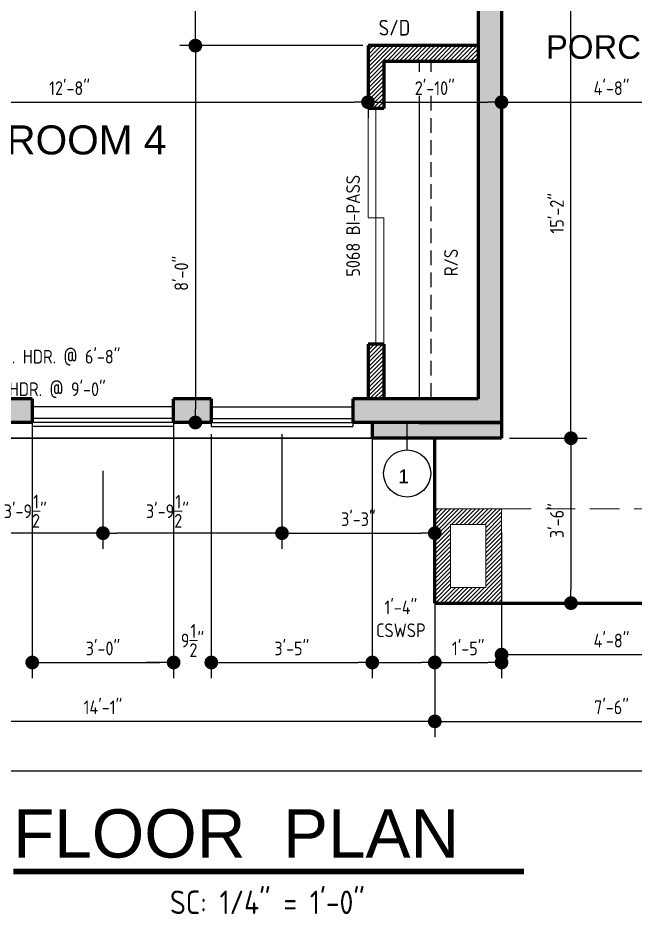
# Model space of a CAD drawing. Header units: feet. Extents: x 57903 to 63568, y -124112 to -112262.
# Drawn here: x 58382.8 to 58539.9, y -113310.1 to -113081.8 of the extents above; entities that cross this region are included whole.
import ezdxf
from ezdxf.enums import TextEntityAlignment as Align

# ---------------------------------------------------------------- set-up
doc = ezdxf.new("R2010")
doc.units = ezdxf.units.FT
doc.header["$LTSCALE"] = 30
doc.header["$MEASUREMENT"] = 0
for name, pattern in [('HIDDEN', [0.375, 0.25, -0.125]), ('HIDDEN2', [0.1875, 0.125, -0.0625]), ('Solid', [0])]:
    doc.linetypes.add(name, pattern=pattern)
for name, color, linetype in [('CABS-FLOORPLAN', 4, 'Continuous'), ('TEXT', 7, 'Continuous'), ('WINS', 121, 'Continuous')]:
    doc.layers.add(name, color=color, linetype=linetype)
for name, color, linetype, lineweight in [('DIMS', 137, 'Continuous', 15), ('DOORS', 157, 'Continuous', 9), ('DOORTEXT', 253, 'Continuous', 20), ('HATCH', 123, 'Continuous', 0), ('L1', 251, 'Continuous', 13), ('MISC', 3, 'Continuous', 30), ('ROOM LBLS', 253, 'Continuous', 30), ('TEXT LBLS', 81, 'Continuous', 18), ('WALLS', 7, 'Continuous', 60), ('WINDWS LBLS', 121, 'Continuous', 18)]:
    doc.layers.add(name, color=color, linetype=linetype, lineweight=lineweight)
doc.styles.add('ARCH', font='ARCHITXT.SHX')
doc.styles.add('SWIS72', font='swissel.ttf', dxfattribs={"height": 4.5})
doc.styles.add('TEXT1', font='ARCHITXT.shx')
doc.dimstyles.new('ARCHITECTURAL', dxfattribs={"dimtxt": 3.5, "dimasz": 3.5, "dimexe": 4, "dimexo": 2, "dimgap": 1.5, "dimtad": 1, "dimdec": 1, "dimzin": 3, "dimdsep": 46, "dimlunit": 4, "dimtxsty": 'ARCH', "dimblk": 'DOT', "dimcen": 0.0625, "dimadec": 0, "dimazin": 0, "dimtfac": 1, "dimtdec": 1, "dimtix": 1, "dimtofl": 0, "dimtmove": 1, "dimatfit": 2, "dimldrblk": 'DOTSMALL', "dimfxl": 1, "dimtolj": 1, "dimtzin": 0, "dimarcsym": 0})

# ---------------------------------------------------------------- blocks, each defined once
blk = doc.blocks.new('_Dot')
at = {"layer": 'DIMS', "color": 0, "lineweight": -2}
blk.add_line((-0.5, 0), (-1, 0), dxfattribs=at)
at = {"layer": 'DIMS', "color": 0, "const_width": 0.5}
blk.add_lwpolyline([(-0.25, 0, 1), (0.25, 0, 1)], format="xyb", close=True, dxfattribs=at)
blk = doc.blocks.new('*D460')
at = {"layer": 'Defpoints', "color": 0, "linetype": 'Solid', "transparency": 16777216}
for p in [(58450, -113185.87), (58404.41, -113195.14), (58404.41, -113213.06)]:
    blk.add_point(p, dxfattribs=at)
at = {"layer": 'DIMS', "color": 0, "linetype": 'Solid', "lineweight": -2, "transparency": 16777216}
for p, q in [((58450, -113187.87), (58450, -113217.06)), ((58404.41, -113197.14), (58404.41, -113217.06)), ((58446.5, -113213.06), (58407.91, -113213.06))]:
    blk.add_line(p, q, dxfattribs=at)
at = {"layer": 'DIMS', "color": 0, "linetype": 'Solid', "lineweight": -2, "transparency": 16777216, "xscale": 3.5, "yscale": 3.5, "zscale": 3.5, "rotation": 180}
blk.add_blockref('_Dot', (58404.41, -113213.06), dxfattribs=at)
at = {"layer": 'DIMS', "color": 0, "linetype": 'Solid', "lineweight": -2, "transparency": 16777216, "xscale": 3.5, "yscale": 3.5, "zscale": 3.5}
blk.add_blockref('_Dot', (58450, -113213.06), dxfattribs=at)
at = {"layer": 'DIMS', "color": 0, "linetype": 'Solid', "transparency": 16777216, "insert": (58420.83, -113207.47), "char_height": 3.5, "attachment_point": 5, "style": 'ARCH'}
blk.add_mtext('\\A1;3\'-9{\\H1x;\\S1/2;}"', dxfattribs=at)
blk = doc.blocks.new('_DotSmall')
at = {"layer": 'DIMS', "color": 0, "const_width": 0.5}
blk.add_lwpolyline([(-0.0625, 0, 1), (0.0625, 0, 1)], format="xyb", close=True, dxfattribs=at)
blk = doc.blocks.new('*D461')
at = {"layer": 'Defpoints', "color": 0, "linetype": 'Solid', "transparency": 16777216}
for p in [(58358.82, -113185.87), (58404.41, -113195.14), (58358.82, -113213.06)]:
    blk.add_point(p, dxfattribs=at)
at = {"layer": 'DIMS', "color": 0, "linetype": 'Solid', "lineweight": -2, "transparency": 16777216}
for p, q in [((58358.82, -113187.87), (58358.82, -113217.06)), ((58404.41, -113197.14), (58404.41, -113217.06)), ((58400.91, -113213.06), (58362.32, -113213.06))]:
    blk.add_line(p, q, dxfattribs=at)
at = {"layer": 'DIMS', "color": 0, "linetype": 'Solid', "lineweight": -2, "transparency": 16777216, "xscale": 3.5, "yscale": 3.5, "zscale": 3.5, "rotation": 180}
blk.add_blockref('_Dot', (58358.82, -113213.06), dxfattribs=at)
at = {"layer": 'DIMS', "color": 0, "linetype": 'Solid', "lineweight": -2, "transparency": 16777216, "xscale": 3.5, "yscale": 3.5, "zscale": 3.5}
blk.add_blockref('_Dot', (58404.41, -113213.06), dxfattribs=at)
at = {"layer": 'DIMS', "color": 0, "linetype": 'Solid', "transparency": 16777216, "insert": (58384.63, -113207.47), "char_height": 3.5, "attachment_point": 5, "style": 'ARCH'}
blk.add_mtext('\\A1;3\'-9{\\H1x;\\S1/2;}"', dxfattribs=at)
blk = doc.blocks.new('*D463')
at = {"layer": 'Defpoints', "color": 0, "linetype": 'Solid', "transparency": 16777216}
for p in [(58319.91, -113184.87), (58488.91, -113210.87), (58319.91, -113260.99)]:
    blk.add_point(p, dxfattribs=at)
at = {"layer": 'DIMS', "color": 0, "linetype": 'Solid', "lineweight": -2, "transparency": 16777216}
for p, q in [((58319.91, -113186.87), (58319.91, -113264.99)), ((58488.91, -113212.87), (58488.91, -113264.99)), ((58485.41, -113260.99), (58323.41, -113260.99))]:
    blk.add_line(p, q, dxfattribs=at)
at = {"layer": 'DIMS', "color": 0, "linetype": 'Solid', "lineweight": -2, "transparency": 16777216, "xscale": 3.5, "yscale": 3.5, "zscale": 3.5, "rotation": 180}
blk.add_blockref('_Dot', (58319.91, -113260.99), dxfattribs=at)
at = {"layer": 'DIMS', "color": 0, "linetype": 'Solid', "lineweight": -2, "transparency": 16777216, "xscale": 3.5, "yscale": 3.5, "zscale": 3.5}
blk.add_blockref('_Dot', (58488.91, -113260.99), dxfattribs=at)
at = {"layer": 'DIMS', "color": 0, "linetype": 'Solid', "transparency": 16777216, "insert": (58404.41, -113257.41), "char_height": 3.5, "attachment_point": 5, "style": 'ARCH'}
blk.add_mtext('\\A1;14\'-1"', dxfattribs=at)
blk = doc.blocks.new('*D464')
at = {"layer": 'Defpoints', "color": 0, "linetype": 'Solid', "transparency": 16777216}
for p in [(58578.91, -113210.87), (58488.91, -113231.06), (58578.91, -113260.99)]:
    blk.add_point(p, dxfattribs=at)
at = {"layer": 'DIMS', "color": 0, "linetype": 'Solid', "lineweight": -2, "transparency": 16777216}
for p, q in [((58578.91, -113212.87), (58578.91, -113264.99)), ((58488.91, -113233.06), (58488.91, -113264.99)), ((58492.41, -113260.99), (58575.41, -113260.99))]:
    blk.add_line(p, q, dxfattribs=at)
at = {"layer": 'DIMS', "color": 0, "linetype": 'Solid', "lineweight": -2, "transparency": 16777216, "xscale": 3.5, "yscale": 3.5, "zscale": 3.5, "rotation": 180}
blk.add_blockref('_Dot', (58488.91, -113260.99), dxfattribs=at)
at = {"layer": 'DIMS', "color": 0, "linetype": 'Solid', "lineweight": -2, "transparency": 16777216, "xscale": 3.5, "yscale": 3.5, "zscale": 3.5}
blk.add_blockref('_Dot', (58578.91, -113260.99), dxfattribs=at)
at = {"layer": 'DIMS', "color": 0, "linetype": 'Solid', "transparency": 16777216, "insert": (58533.91, -113257.41), "char_height": 3.5, "attachment_point": 5, "style": 'ARCH'}
blk.add_mtext('\\A1;7\'-6"', dxfattribs=at)
blk = doc.blocks.new('*D466')
at = {"layer": 'Defpoints', "color": 0, "linetype": 'Solid', "transparency": 16777216}
for p in [(58787.91, -113148.87), (58319.91, -113188.87), (58319.91, -113273.66)]:
    blk.add_point(p, dxfattribs=at)
at = {"layer": 'DIMS', "color": 0, "linetype": 'Solid', "lineweight": -2, "transparency": 16777216}
for p, q in [((58787.91, -113150.87), (58787.91, -113277.66)), ((58319.91, -113190.87), (58319.91, -113277.66)), ((58784.41, -113273.66), (58323.41, -113273.66))]:
    blk.add_line(p, q, dxfattribs=at)
at = {"layer": 'DIMS', "color": 0, "linetype": 'Solid', "lineweight": -2, "transparency": 16777216, "xscale": 3.5, "yscale": 3.5, "zscale": 3.5, "rotation": 180}
blk.add_blockref('_Dot', (58319.91, -113273.66), dxfattribs=at)
at = {"layer": 'DIMS', "color": 0, "linetype": 'Solid', "lineweight": -2, "transparency": 16777216, "xscale": 3.5, "yscale": 3.5, "zscale": 3.5}
blk.add_blockref('_Dot', (58787.91, -113273.66), dxfattribs=at)
at = {"layer": 'DIMS', "color": 0, "linetype": 'Solid', "transparency": 16777216, "insert": (58553.91, -113270.08), "char_height": 3.5, "attachment_point": 5, "style": 'ARCH'}
blk.add_mtext('\\A1;39\'-0"', dxfattribs=at)
blk = doc.blocks.new('*D467')
at = {"layer": 'Defpoints', "color": 0, "linetype": 'Solid', "transparency": 16777216}
for p in [(58450, -113185.87), (58488.91, -113213.06), (58488.91, -113220.91)]:
    blk.add_point(p, dxfattribs=at)
at = {"layer": 'DIMS', "color": 0, "linetype": 'Solid', "lineweight": -2, "transparency": 16777216}
for p, q in [((58450, -113187.87), (58450, -113217.06)), ((58488.91, -113218.91), (58488.91, -113209.06)), ((58453.5, -113213.06), (58485.41, -113213.06))]:
    blk.add_line(p, q, dxfattribs=at)
at = {"layer": 'DIMS', "color": 0, "linetype": 'Solid', "lineweight": -2, "transparency": 16777216, "xscale": 3.5, "yscale": 3.5, "zscale": 3.5, "rotation": 180}
blk.add_blockref('_Dot', (58450, -113213.06), dxfattribs=at)
at = {"layer": 'DIMS', "color": 0, "linetype": 'Solid', "lineweight": -2, "transparency": 16777216, "xscale": 3.5, "yscale": 3.5, "zscale": 3.5}
blk.add_blockref('_Dot', (58488.91, -113213.06), dxfattribs=at)
at = {"layer": 'DIMS', "color": 0, "linetype": 'Solid', "transparency": 16777216, "insert": (58469.45, -113209.47), "char_height": 3.5, "attachment_point": 5, "style": 'ARCH'}
blk.add_mtext('\\A1;3\'-3"', dxfattribs=at)
blk = doc.blocks.new('*D564')
at = {"layer": 'Defpoints', "color": 0, "linetype": 'Solid', "transparency": 16777216}
for p in [(58505.91, -113210.87), (58561.91, -113230.87), (58561.91, -113243.99)]:
    blk.add_point(p, dxfattribs=at)
at = {"layer": 'DIMS', "color": 0, "linetype": 'Solid', "lineweight": -2, "transparency": 16777216}
for p, q in [((58505.91, -113212.87), (58505.91, -113247.99)), ((58561.91, -113232.87), (58561.91, -113247.99)), ((58509.41, -113243.99), (58558.41, -113243.99))]:
    blk.add_line(p, q, dxfattribs=at)
at = {"layer": 'DIMS', "color": 0, "linetype": 'Solid', "lineweight": -2, "transparency": 16777216, "xscale": 3.5, "yscale": 3.5, "zscale": 3.5, "rotation": 180}
blk.add_blockref('_Dot', (58505.91, -113243.99), dxfattribs=at)
at = {"layer": 'DIMS', "color": 0, "linetype": 'Solid', "lineweight": -2, "transparency": 16777216, "xscale": 3.5, "yscale": 3.5, "zscale": 3.5}
blk.add_blockref('_Dot', (58561.91, -113243.99), dxfattribs=at)
at = {"layer": 'DIMS', "color": 0, "linetype": 'Solid', "transparency": 16777216, "insert": (58533.91, -113240.41), "char_height": 3.5, "attachment_point": 5, "style": 'ARCH'}
blk.add_mtext('\\A1;4\'-8"', dxfattribs=at)
blk = doc.blocks.new('*D565')
at = {"layer": 'Defpoints', "color": 0, "linetype": 'Solid', "transparency": 16777216}
for p in [(58471.91, -113096.87), (58471.91, -113103.28), (58319.91, -113103.69)]:
    blk.add_point(p, dxfattribs=at)
at = {"layer": 'DIMS', "color": 0, "linetype": 'Solid', "lineweight": -2, "transparency": 16777216}
for p, q in [((58471.91, -113098.87), (58471.91, -113107.28)), ((58319.91, -113101.69), (58319.91, -113099.28)), ((58323.41, -113103.28), (58468.41, -113103.28))]:
    blk.add_line(p, q, dxfattribs=at)
at = {"layer": 'DIMS', "color": 0, "linetype": 'Solid', "lineweight": -2, "transparency": 16777216, "xscale": 3.5, "yscale": 3.5, "zscale": 3.5, "rotation": 180}
blk.add_blockref('_Dot', (58319.91, -113103.28), dxfattribs=at)
at = {"layer": 'DIMS', "color": 0, "linetype": 'Solid', "lineweight": -2, "transparency": 16777216, "xscale": 3.5, "yscale": 3.5, "zscale": 3.5}
blk.add_blockref('_Dot', (58471.91, -113103.28), dxfattribs=at)
at = {"layer": 'DIMS', "color": 0, "linetype": 'Solid', "transparency": 16777216, "insert": (58395.91, -113099.7), "char_height": 3.5, "attachment_point": 5, "style": 'ARCH'}
blk.add_mtext('\\A1;12\'-8"', dxfattribs=at)
blk = doc.blocks.new('*D566')
at = {"layer": 'Defpoints', "color": 0, "linetype": 'Solid', "transparency": 16777216}
for p in [(58505.91, -113090.88), (58471.91, -113096.87), (58505.91, -113103.28)]:
    blk.add_point(p, dxfattribs=at)
at = {"layer": 'DIMS', "color": 0, "linetype": 'Solid', "lineweight": -2, "transparency": 16777216}
for p, q in [((58505.91, -113092.88), (58505.91, -113107.28)), ((58471.91, -113098.87), (58471.91, -113107.28)), ((58475.41, -113103.28), (58502.41, -113103.28))]:
    blk.add_line(p, q, dxfattribs=at)
at = {"layer": 'DIMS', "color": 0, "linetype": 'Solid', "lineweight": -2, "transparency": 16777216, "xscale": 3.5, "yscale": 3.5, "zscale": 3.5, "rotation": 180}
blk.add_blockref('_Dot', (58471.91, -113103.28), dxfattribs=at)
at = {"layer": 'DIMS', "color": 0, "linetype": 'Solid', "lineweight": -2, "transparency": 16777216, "xscale": 3.5, "yscale": 3.5, "zscale": 3.5}
blk.add_blockref('_Dot', (58505.91, -113103.28), dxfattribs=at)
at = {"layer": 'DIMS', "color": 0, "linetype": 'Solid', "transparency": 16777216, "insert": (58488.91, -113099.7), "char_height": 3.5, "attachment_point": 5, "style": 'ARCH'}
blk.add_mtext('\\A1;2\'-10"', dxfattribs=at)
blk = doc.blocks.new('*D468')
at = {"layer": 'Defpoints', "color": 0, "linetype": 'Solid', "transparency": 16777216}
for p in [(58561.91, -113090.79), (58505.91, -113095.49), (58561.91, -113103.28)]:
    blk.add_point(p, dxfattribs=at)
at = {"layer": 'DIMS', "color": 0, "linetype": 'Solid', "lineweight": -2, "transparency": 16777216}
for p, q in [((58561.91, -113092.79), (58561.91, -113107.28)), ((58505.91, -113097.49), (58505.91, -113107.28)), ((58509.41, -113103.28), (58558.41, -113103.28))]:
    blk.add_line(p, q, dxfattribs=at)
at = {"layer": 'DIMS', "color": 0, "linetype": 'Solid', "lineweight": -2, "transparency": 16777216, "xscale": 3.5, "yscale": 3.5, "zscale": 3.5, "rotation": 180}
blk.add_blockref('_Dot', (58505.91, -113103.28), dxfattribs=at)
at = {"layer": 'DIMS', "color": 0, "linetype": 'Solid', "lineweight": -2, "transparency": 16777216, "xscale": 3.5, "yscale": 3.5, "zscale": 3.5}
blk.add_blockref('_Dot', (58561.91, -113103.28), dxfattribs=at)
at = {"layer": 'DIMS', "color": 0, "linetype": 'Solid', "transparency": 16777216, "insert": (58533.91, -113099.7), "char_height": 3.5, "attachment_point": 5, "style": 'ARCH'}
blk.add_mtext('\\A1;4\'-8"', dxfattribs=at)
blk = doc.blocks.new('*D504')
at = {"layer": 'Defpoints', "color": 0, "linetype": 'Solid', "transparency": 16777216}
for p in [(58472.56, -113088.87), (58427.95, -113184.87), (58429.17, -113184.87)]:
    blk.add_point(p, dxfattribs=at)
at = {"layer": 'DIMS', "color": 0, "linetype": 'Solid', "lineweight": -2, "transparency": 16777216}
for p, q in [((58470.56, -113088.87), (58423.95, -113088.87)), ((58427.95, -113092.37), (58427.95, -113181.37)), ((58427.17, -113184.87), (58423.95, -113184.87))]:
    blk.add_line(p, q, dxfattribs=at)
at = {"layer": 'DIMS', "color": 0, "linetype": 'Solid', "lineweight": -2, "transparency": 16777216, "xscale": 3.5, "yscale": 3.5, "zscale": 3.5}
for p, rotation in [((58427.95, -113088.87), 90), ((58427.95, -113184.87), 270)]:
    blk.add_blockref('_Dot', p, dxfattribs=dict(at, rotation=rotation))
at = {"layer": 'DIMS', "color": 0, "linetype": 'Solid', "transparency": 16777216, "insert": (58424.37, -113146.86), "char_height": 3.5, "attachment_point": 5, "rotation": 90, "style": 'ARCH'}
blk.add_mtext('\\A1;8\'-0"', dxfattribs=at)
blk = doc.blocks.new('*D506')
at = {"layer": 'Defpoints', "color": 0, "linetype": 'Solid', "transparency": 16777216}
for p in [(58505.91, -113006.87), (58523.58, -113006.87), (58505.91, -113188.87)]:
    blk.add_point(p, dxfattribs=at)
at = {"layer": 'DIMS', "color": 0, "linetype": 'Solid', "lineweight": -2, "transparency": 16777216}
for p, q in [((58507.91, -113006.87), (58527.58, -113006.87)), ((58523.58, -113185.37), (58523.58, -113010.37)), ((58507.91, -113188.87), (58527.58, -113188.87))]:
    blk.add_line(p, q, dxfattribs=at)
at = {"layer": 'DIMS', "color": 0, "linetype": 'Solid', "lineweight": -2, "transparency": 16777216, "xscale": 3.5, "yscale": 3.5, "zscale": 3.5}
for p, rotation in [((58523.58, -113006.87), 90), ((58523.58, -113188.87), 270)]:
    blk.add_blockref('_Dot', p, dxfattribs=dict(at, rotation=rotation))
at = {"layer": 'DIMS', "color": 0, "linetype": 'Solid', "transparency": 16777216, "insert": (58520, -113131.57), "char_height": 3.5, "attachment_point": 5, "rotation": 90, "style": 'ARCH'}
blk.add_mtext('\\A1;15\'-2"', dxfattribs=at)
blk = doc.blocks.new('*D512')
at = {"layer": 'Defpoints', "color": 0, "linetype": 'Solid', "transparency": 16777216}
for p in [(58427.95, -113044.87), (58441.16, -113044.87), (58470.56, -113088.87)]:
    blk.add_point(p, dxfattribs=at)
at = {"layer": 'DIMS', "color": 0, "linetype": 'Solid', "lineweight": -2, "transparency": 16777216}
for p, q in [((58439.16, -113044.87), (58423.95, -113044.87)), ((58427.95, -113085.37), (58427.95, -113048.37)), ((58468.56, -113088.87), (58423.95, -113088.87))]:
    blk.add_line(p, q, dxfattribs=at)
at = {"layer": 'DIMS', "color": 0, "linetype": 'Solid', "lineweight": -2, "transparency": 16777216, "xscale": 3.5, "yscale": 3.5, "zscale": 3.5}
for p, rotation in [((58427.95, -113044.87), 90), ((58427.95, -113088.87), 270)]:
    blk.add_blockref('_Dot', p, dxfattribs=dict(at, rotation=rotation))
at = {"layer": 'DIMS', "color": 0, "linetype": 'Solid', "transparency": 16777216, "insert": (58424.37, -113066.87), "char_height": 3.5, "attachment_point": 5, "rotation": 90, "style": 'ARCH'}
blk.add_mtext('\\A1;3\'-8"', dxfattribs=at)
blk = doc.blocks.new('*D547')
at = {"layer": 'Defpoints', "color": 0, "linetype": 'Solid', "transparency": 16777216}
for p in [(58505.91, -113210.87), (58488.91, -113228.87), (58505.91, -113245.99)]:
    blk.add_point(p, dxfattribs=at)
at = {"layer": 'DIMS', "color": 0, "linetype": 'Solid', "lineweight": -2, "transparency": 16777216}
for p, q in [((58505.91, -113212.87), (58505.91, -113249.99)), ((58488.91, -113230.87), (58488.91, -113249.99)), ((58492.41, -113245.99), (58502.41, -113245.99))]:
    blk.add_line(p, q, dxfattribs=at)
at = {"layer": 'DIMS', "color": 0, "linetype": 'Solid', "lineweight": -2, "transparency": 16777216, "xscale": 3.5, "yscale": 3.5, "zscale": 3.5, "rotation": 180}
blk.add_blockref('_Dot', (58488.91, -113245.99), dxfattribs=at)
at = {"layer": 'DIMS', "color": 0, "linetype": 'Solid', "lineweight": -2, "transparency": 16777216, "xscale": 3.5, "yscale": 3.5, "zscale": 3.5}
blk.add_blockref('_Dot', (58505.91, -113245.99), dxfattribs=at)
at = {"layer": 'DIMS', "color": 0, "linetype": 'Solid', "transparency": 16777216, "insert": (58497.41, -113242.41), "char_height": 3.5, "attachment_point": 5, "style": 'ARCH'}
blk.add_mtext('\\A1;1\'-5"', dxfattribs=at)
blk = doc.blocks.new('*D548')
at = {"layer": 'Defpoints', "color": 0, "linetype": 'Solid', "transparency": 16777216}
for p in [(58473, -113184.87), (58488.91, -113229.06), (58488.91, -113245.99)]:
    blk.add_point(p, dxfattribs=at)
at = {"layer": 'DIMS', "color": 0, "linetype": 'Solid', "lineweight": -2, "transparency": 16777216}
for p, q in [((58473, -113186.87), (58473, -113249.99)), ((58488.91, -113231.06), (58488.91, -113249.99)), ((58476.5, -113245.99), (58485.41, -113245.99))]:
    blk.add_line(p, q, dxfattribs=at)
at = {"layer": 'DIMS', "color": 0, "linetype": 'Solid', "lineweight": -2, "transparency": 16777216, "xscale": 3.5, "yscale": 3.5, "zscale": 3.5, "rotation": 180}
blk.add_blockref('_Dot', (58473, -113245.99), dxfattribs=at)
at = {"layer": 'DIMS', "color": 0, "linetype": 'Solid', "lineweight": -2, "transparency": 16777216, "xscale": 3.5, "yscale": 3.5, "zscale": 3.5}
blk.add_blockref('_Dot', (58488.91, -113245.99), dxfattribs=at)
at = {"layer": 'DIMS', "color": 0, "linetype": 'Solid', "transparency": 16777216, "insert": (58480.27, -113234.88), "char_height": 3.5, "attachment_point": 5, "style": 'ARCH'}
blk.add_mtext('\\A1;1\'-4"\\PCSWSP', dxfattribs=at)
blk = doc.blocks.new('*D579')
at = {"layer": 'Defpoints', "color": 0, "linetype": 'Solid', "transparency": 16777216}
for p in [(58505.91, -113188.87), (58488.91, -113230.87), (58523.58, -113230.87)]:
    blk.add_point(p, dxfattribs=at)
at = {"layer": 'DIMS', "color": 0, "linetype": 'Solid', "lineweight": -2, "transparency": 16777216}
for p, q in [((58507.91, -113188.87), (58527.58, -113188.87)), ((58523.58, -113192.37), (58523.58, -113227.37)), ((58490.91, -113230.87), (58527.58, -113230.87))]:
    blk.add_line(p, q, dxfattribs=at)
at = {"layer": 'DIMS', "color": 0, "linetype": 'Solid', "lineweight": -2, "transparency": 16777216, "xscale": 3.5, "yscale": 3.5, "zscale": 3.5}
for p, rotation in [((58523.58, -113188.87), 90), ((58523.58, -113230.87), 270)]:
    blk.add_blockref('_Dot', p, dxfattribs=dict(at, rotation=rotation))
at = {"layer": 'DIMS', "color": 0, "linetype": 'Solid', "transparency": 16777216, "insert": (58520, -113209.87), "char_height": 3.5, "attachment_point": 5, "rotation": 90, "style": 'ARCH'}
blk.add_mtext('\\A1;3\'-6"', dxfattribs=at)
blk = doc.blocks.new('*D591')
at = {"layer": 'Defpoints', "color": 0, "linetype": 'Solid', "transparency": 16777216}
for p in [(58422.41, -113185.87), (58432, -113185.87), (58432, -113245.99)]:
    blk.add_point(p, dxfattribs=at)
at = {"layer": 'DIMS', "color": 0, "linetype": 'Solid', "lineweight": -2, "transparency": 16777216}
for p, q in [((58422.41, -113187.87), (58422.41, -113249.99)), ((58432, -113187.87), (58432, -113249.99)), ((58418.91, -113245.99), (58415.41, -113245.99)), ((58435.5, -113245.99), (58439, -113245.99))]:
    blk.add_line(p, q, dxfattribs=at)
at = {"layer": 'DIMS', "color": 0, "linetype": 'Solid', "lineweight": -2, "transparency": 16777216, "xscale": 3.5, "yscale": 3.5, "zscale": 3.5}
blk.add_blockref('_Dot', (58422.41, -113245.99), dxfattribs=at)
at = {"layer": 'DIMS', "color": 0, "linetype": 'Solid', "lineweight": -2, "transparency": 16777216, "xscale": 3.5, "yscale": 3.5, "zscale": 3.5, "rotation": 180}
blk.add_blockref('_Dot', (58432, -113245.99), dxfattribs=at)
at = {"layer": 'DIMS', "color": 0, "linetype": 'Solid', "transparency": 16777216, "insert": (58427.2, -113240.41), "char_height": 3.5, "attachment_point": 5, "style": 'ARCH'}
blk.add_mtext('\\A1;9{\\H1x;\\S1/2;}"', dxfattribs=at)
blk = doc.blocks.new('*D592')
at = {"layer": 'Defpoints', "color": 0, "linetype": 'Solid', "transparency": 16777216}
for p in [(58432, -113185.87), (58473, -113186.87), (58473, -113245.99)]:
    blk.add_point(p, dxfattribs=at)
at = {"layer": 'DIMS', "color": 0, "linetype": 'Solid', "lineweight": -2, "transparency": 16777216}
for p, q in [((58432, -113187.87), (58432, -113249.99)), ((58473, -113188.87), (58473, -113249.99)), ((58435.5, -113245.99), (58469.5, -113245.99))]:
    blk.add_line(p, q, dxfattribs=at)
at = {"layer": 'DIMS', "color": 0, "linetype": 'Solid', "lineweight": -2, "transparency": 16777216, "xscale": 3.5, "yscale": 3.5, "zscale": 3.5, "rotation": 180}
blk.add_blockref('_Dot', (58432, -113245.99), dxfattribs=at)
at = {"layer": 'DIMS', "color": 0, "linetype": 'Solid', "lineweight": -2, "transparency": 16777216, "xscale": 3.5, "yscale": 3.5, "zscale": 3.5}
blk.add_blockref('_Dot', (58473, -113245.99), dxfattribs=at)
at = {"layer": 'DIMS', "color": 0, "linetype": 'Solid', "transparency": 16777216, "insert": (58452.5, -113242.41), "char_height": 3.5, "attachment_point": 5, "style": 'ARCH'}
blk.add_mtext('\\A1;3\'-5"', dxfattribs=at)
blk = doc.blocks.new('*D593')
at = {"layer": 'Defpoints', "color": 0, "linetype": 'Solid', "transparency": 16777216}
for p in [(58386.41, -113183.82), (58422.41, -113183.87), (58422.41, -113245.99)]:
    blk.add_point(p, dxfattribs=at)
at = {"layer": 'DIMS', "color": 0, "linetype": 'Solid', "lineweight": -2, "transparency": 16777216}
for p, q in [((58386.41, -113185.82), (58386.41, -113249.99)), ((58422.41, -113185.87), (58422.41, -113249.99)), ((58389.91, -113245.99), (58418.91, -113245.99))]:
    blk.add_line(p, q, dxfattribs=at)
at = {"layer": 'DIMS', "color": 0, "linetype": 'Solid', "lineweight": -2, "transparency": 16777216, "xscale": 3.5, "yscale": 3.5, "zscale": 3.5, "rotation": 180}
blk.add_blockref('_Dot', (58386.41, -113245.99), dxfattribs=at)
at = {"layer": 'DIMS', "color": 0, "linetype": 'Solid', "lineweight": -2, "transparency": 16777216, "xscale": 3.5, "yscale": 3.5, "zscale": 3.5}
blk.add_blockref('_Dot', (58422.41, -113245.99), dxfattribs=at)
at = {"layer": 'DIMS', "color": 0, "linetype": 'Solid', "transparency": 16777216, "insert": (58404.41, -113242.41), "char_height": 3.5, "attachment_point": 5, "style": 'ARCH'}
blk.add_mtext('\\A1;3\'-0"', dxfattribs=at)

msp = doc.modelspace()

# ---------------------------------------------------------------- hatches: boundary and pattern name
at = {"layer": 'HATCH'}
h = msp.add_hatch(color=9, dxfattribs=at)
h.dxf.hatch_style = 1
h.set_gradient(color1=(199, 200, 202), color2=(147, 149, 152), name='INVCYLINDER')
h.paths.add_polyline_path([(58505.91, -113006.87), (58514.91, -113006.87), (58514.91, -113000.87), (58499.91, -113000.87), (58499.91, -113178.87), (58468, -113178.87), (58468, -113184.87), (58505.91, -113184.87)])
at = {"layer": 'HATCH', "linetype": 'Solid'}
h = msp.add_hatch(dxfattribs=at)
h.set_pattern_fill('ANSI31', color=256, scale=6, style=0)
h.set_pattern_definition([(45, (-4579.4019, 10781.86935), (-0.530330086, 0.530330086), [])])
h.paths.add_polyline_path([(58499.91, -113088.87), (58471.91, -113088.87), (58471.91, -113104.87), (58475.91, -113104.87), (58475.91, -113092.87), (58499.91, -113092.87)])
h.paths.add_polyline_path([(58475.91, -113164.87), (58471.91, -113164.87), (58471.91, -113178.87), (58475.91, -113178.87)])
at = {"layer": 'HATCH'}
h = msp.add_hatch(color=9, dxfattribs=at)
h.dxf.hatch_style = 1
h.set_gradient(color1=(199, 200, 202), color2=(147, 149, 152), name='INVCYLINDER')
h.paths.add_polyline_path([(58319.91, -113168.87), (58325.91, -113168.87), (58325.91, -113178.87), (58340.82, -113178.87), (58340.82, -113184.87), (58319.91, -113184.87)])
h.paths.add_polyline_path([(58376.82, -113178.87), (58386.41, -113178.87), (58386.41, -113184.87), (58376.82, -113184.87)])
h.paths.add_polyline_path([(58422.41, -113178.87), (58432, -113178.87), (58432, -113184.87), (58422.41, -113184.87)])
at = {"layer": 'HATCH', "linetype": 'Solid'}
msp.add_hatch(color=256, dxfattribs=at).paths.add_polyline_path([(58473, -113188.87), (58473, -113184.87), (58505.91, -113184.87), (58505.91, -113188.87)])
h = msp.add_hatch(dxfattribs=at)
h.set_pattern_fill('ANSI31', color=256, scale=6, style=0)
h.set_pattern_definition([(45, (-4579.4019, 10779.86935), (-0.530330086, 0.530330086), [])])
h.paths.add_polyline_path([(58488.91, -113206.87), (58488.91, -113230.87), (58505.91, -113230.87), (58505.91, -113206.87)])
h.paths.add_polyline_path([(58501.91, -113210.87), (58501.91, -113226.87), (58492.91, -113226.87), (58492.91, -113210.87)], flags=16)
h.paths.add_polyline_path([(58561.91, -113206.87), (58561.91, -113230.87), (58578.91, -113230.87), (58578.91, -113206.87)])
h.paths.add_polyline_path([(58574.91, -113210.87), (58574.91, -113226.87), (58565.91, -113226.87), (58565.91, -113210.87)], flags=16)

# ---------------------------------------------------------------- linework, layer by layer
at = {"layer": 'CABS-FLOORPLAN', "color": 4}
for p, q in [((58484.91, -113092.87), (58484.91, -113095.58)), ((58484.91, -113101.68), (58484.91, -113178.87))]:
    msp.add_line(p, q, dxfattribs=at)
at = {"layer": 'CABS-FLOORPLAN', "color": 4, "linetype": 'HIDDEN2'}
for p, q in [((58487.91, -113092.87), (58487.91, -113095.58)), ((58487.91, -113101.68), (58487.91, -113178.87))]:
    msp.add_line(p, q, dxfattribs=at)
at = {"layer": 'DIMS', "color": 7, "linetype": 'Solid'}
for points in [[(58488.91, -113206.87), (58505.91, -113206.87), (58505.91, -113230.87), (58488.91, -113230.87)], [(58492.91, -113210.87), (58501.91, -113210.87), (58501.91, -113226.87), (58492.91, -113226.87)]]:
    msp.add_lwpolyline(points, close=True, dxfattribs=at)
at = {"layer": 'DOORS'}
for p, q in [((58471.91, -113104.87), (58471.91, -113132.77)), ((58473.91, -113104.87), (58473.91, -113132.77)), ((58473.91, -113132.77), (58471.91, -113132.77)), ((58475.91, -113132.77), (58473.91, -113132.77)), ((58473.91, -113164.87), (58473.91, -113132.77)), ((58475.91, -113164.87), (58475.91, -113132.77))]:
    msp.add_line(p, q, dxfattribs=at)
at = {"layer": 'L1', "linetype": 'HIDDEN'}
msp.add_line((58505.91, -113206.87), (58561.91, -113206.87), dxfattribs=at)
at = {"layer": 'MISC', "linetype": 'Continuous'}
msp.add_line((58473, -113188.87), (58335.82, -113188.87), dxfattribs=at)
at = {"layer": 'ROOM LBLS', "const_width": 1.5, "elevation": -0.03}
msp.add_lwpolyline([(58511.58, -113299.24), (58381.63, -113299.24)], dxfattribs=at)
at = {"layer": 'TEXT'}
msp.add_line((58481.86, -113191.84), (58481.86, -113184.4), dxfattribs=at)
msp.add_circle((58481.86, -113197.84), 6, dxfattribs=at)
at = {"layer": 'WALLS'}
for p, q in [((58499.91, -113000.87), (58499.91, -113178.87)), ((58505.91, -113006.87), (58505.91, -113188.87)), ((58471.91, -113088.87), (58471.91, -113104.87)), ((58499.91, -113088.87), (58471.91, -113088.87)), ((58475.91, -113092.87), (58475.91, -113104.87)), ((58499.91, -113092.87), (58475.91, -113092.87)), ((58499.91, -113092.87), (58499.91, -113178.87)), ((58475.91, -113104.87), (58471.91, -113104.87)), ((58471.91, -113164.87), (58471.91, -113178.87)), ((58475.91, -113164.87), (58471.91, -113164.87)), ((58475.91, -113164.87), (58475.91, -113178.87)), ((58386.41, -113178.87), (58376.82, -113178.87)), ((58386.41, -113178.87), (58386.41, -113184.87)), ((58432, -113178.87), (58422.41, -113178.87)), ((58422.41, -113184.87), (58422.41, -113178.87)), ((58432, -113178.87), (58432, -113184.87)), ((58499.91, -113178.87), (58468, -113178.87)), ((58468, -113178.87), (58468, -113184.87)), ((58386.41, -113184.87), (58376.82, -113184.87)), ((58432, -113184.87), (58422.41, -113184.87)), ((58505.91, -113184.87), (58468, -113184.87)), ((58484.91, -113184.87), (58505.91, -113184.87)), ((58505.91, -113188.87), (58473, -113188.87)), ((58488.91, -113230.87), (58488.91, -113188.87)), ((58488.91, -113230.87), (58506.91, -113230.87)), ((58488.91, -113230.87), (58578.91, -113230.87))]:
    msp.add_line(p, q, dxfattribs=at)
at = {"layer": 'WALLS', "linetype": 'Solid'}
msp.add_line((58473, -113184.87), (58473, -113188.87), dxfattribs=at)
msp.add_line((58473, -113184.87), (58473, -113188.87), dxfattribs=at)
at = {"layer": 'WINS', "linetype": 'Continuous'}
for p, q in [((58422.41, -113180.87), (58386.41, -113180.87)), ((58422.41, -113180.87), (58386.41, -113180.87)), ((58432, -113180.87), (58468, -113180.87)), ((58432, -113180.87), (58468, -113180.87)), ((58422.41, -113183.82), (58386.41, -113183.82)), ((58422.41, -113183.82), (58386.41, -113183.82)), ((58386.41, -113184.85), (58386.41, -113185.87)), ((58422.41, -113184.87), (58386.41, -113184.87)), ((58422.41, -113184.87), (58386.41, -113184.87)), ((58386.41, -113184.87), (58386.41, -113185.87)), ((58422.41, -113184.87), (58422.41, -113185.87)), ((58432, -113183.82), (58468, -113183.82)), ((58432, -113183.82), (58468, -113183.82)), ((58432, -113184.87), (58468, -113184.87)), ((58432, -113184.87), (58432, -113185.87)), ((58432, -113184.87), (58468, -113184.87)), ((58468, -113184.87), (58468, -113185.87)), ((58422.41, -113185.87), (58386.41, -113185.87)), ((58422.41, -113185.87), (58386.41, -113185.87)), ((58432, -113185.87), (58468, -113185.87)), ((58432, -113185.87), (58468, -113185.87))]:
    msp.add_line(p, q, dxfattribs=at)

# ---------------------------------------------------------------- texts
at = {"layer": 'DOORTEXT', "color": 7, "style": 'TEXT1'}
msp.add_text('5068 BI-PASS', height=3.5, rotation=90, dxfattribs=at).set_placement((58469.85, -113134.75), align=Align.CENTER)
at = {"layer": 'ROOM LBLS', "style": 'SWIS72'}
for s, height, p in [('PORCH', 6, (58517.2, -113092.21)), ('BEDROOM 4', 7.4, (58358.54, -113116.58, 0)), ('FLOOR  PLAN', 12.2976, (58381.53, -113295.69, -0.03))]:
    msp.add_text(s, height=height, dxfattribs=at).set_placement(p)
at = {"layer": 'TEXT', "style": 'TEXT1'}
msp.add_text('R/S', height=3.5, rotation=90, dxfattribs=at).set_placement((58494.79, -113147.59))
at = {"layer": 'TEXT'}
for s, height, style, p in [('1', 3.5, 'SWIS72', (58479.62, -113200.32)), ('SC: 1/4" = 1\'-0"', 6, 'TEXT1', (58421.48, -113310.08, -0.03))]:
    msp.add_text(s, height=height, dxfattribs=dict(at, style=style)).set_placement(p)
at = {"layer": 'TEXT LBLS', "ltscale": 0.5, "style": 'TEXT1'}
msp.add_text('S/D', height=3.99, dxfattribs=at).set_placement((58474.6, -113086.29))
at = {"layer": 'WINDWS LBLS', "style": 'TEXT1'}
for s, p in [('(3) 3050 FXD. HDR. @ 6\'-8"', (58357.34, -113169.85)), ('(3) 3016 FXD. ABOVE  HDR. @ 9\'-0"', (58337.93, -113178.14))]:
    msp.add_text(s, height=3.5, dxfattribs=at).set_placement(p)

# ---------------------------------------------------------------- dimensions: what is measured, and where the dimension line sits
at = {"layer": 'DIMS', "linetype": 'Solid'}
for base, p1, p2, picture, middle in [((58523.58, -113006.87), (58505.91, -113188.87), (58505.91, -113006.87), '*D506', (58523.58, -113131.57)), ((58427.95, -113184.87), (58472.56, -113088.87), (58429.17, -113184.87), '*D504', (58427.95, -113146.86))]:
    dim = msp.add_linear_dim(base=base, p1=p1, p2=p2, angle=90, dimstyle='ARCHITECTURAL', dxfattribs=at)
    dim.commit()
    dim.dimension.update_dxf_attribs({"geometry": picture, "text_midpoint": middle, "dimtype": 160})
for base, p1, p2, angle, picture, middle in [((58427.95, -113044.87), (58470.56, -113088.87), (58441.16, -113044.87), 90, '*D512', (58424.37, -113066.87)), ((58505.91, -113103.28), (58471.91, -113096.87), (58505.91, -113090.88), 180, '*D566', (58488.91, -113099.7)), ((58561.91, -113103.28), (58505.91, -113095.49), (58561.91, -113090.79), 180, '*D468', (58533.91, -113099.7)), ((58471.91, -113103.28), (58319.91, -113103.69), (58471.91, -113096.87), 180, '*D565', (58395.91, -113099.7)), ((58319.91, -113273.66), (58787.91, -113148.87), (58319.91, -113188.87), 180, '*D466', (58553.91, -113270.08)), ((58488.91, -113213.06), (58450, -113185.87), (58488.91, -113220.91), 180, '*D467', (58469.45, -113209.47)), ((58523.58, -113230.87), (58505.91, -113188.87), (58488.91, -113230.87), 90, '*D579', (58520, -113209.87)), ((58505.91, -113245.99), (58488.91, -113228.87), (58505.91, -113210.87), 180, '*D547', (58497.41, -113242.41)), ((58561.91, -113243.99), (58505.91, -113210.87), (58561.91, -113230.87), 180, '*D564', (58533.91, -113240.41))]:
    dim = msp.add_linear_dim(base=base, p1=p1, p2=p2, angle=angle, dimstyle='ARCHITECTURAL', dxfattribs=at)
    dim.commit()
    dim.dimension.update_dxf_attribs({"geometry": picture, "text_midpoint": middle})
for base, p1, p2, picture, middle in [((58319.91, -113260.99), (58488.91, -113210.87), (58319.91, -113184.87), '*D463', (58404.41, -113257.41)), ((58422.41, -113245.99), (58386.41, -113183.82), (58422.41, -113183.87), '*D593', (58404.41, -113242.41)), ((58432, -113245.99), (58422.41, -113185.87), (58432, -113185.87), '*D591', (58427.2, -113240.41)), ((58473, -113245.99), (58432, -113185.87), (58473, -113186.87), '*D592', (58452.5, -113242.41)), ((58578.91, -113260.99), (58488.91, -113231.06), (58578.91, -113210.87), '*D464', (58533.91, -113257.41))]:
    dim = msp.add_linear_dim(base=base, p1=p1, p2=p2, dimstyle='ARCHITECTURAL', dxfattribs=at)
    dim.commit()
    dim.dimension.update_dxf_attribs({"geometry": picture, "text_midpoint": middle})
dim = msp.add_linear_dim(base=(58488.91, -113245.99), p1=(58473, -113184.87), p2=(58488.91, -113229.06), angle=180, text='<>\\PCSWSP', dimstyle='ARCHITECTURAL', dxfattribs=at)
dim.commit()
dim.dimension.update_dxf_attribs({"geometry": '*D548', "text_midpoint": (58480.27, -113241.38), "dimtype": 160})
for base, p1, p2, picture, middle in [((58358.82, -113213.06), (58404.41, -113195.14), (58358.82, -113185.87), '*D461', (58384.63, -113213.06)), ((58404.41, -113213.06), (58450, -113185.87), (58404.41, -113195.14), '*D460', (58420.83, -113213.06))]:
    dim = msp.add_linear_dim(base=base, p1=p1, p2=p2, dimstyle='ARCHITECTURAL', dxfattribs=at)
    dim.commit()
    dim.dimension.update_dxf_attribs({"geometry": picture, "text_midpoint": middle, "dimtype": 160})

doc.saveas('drawing.dxf')
